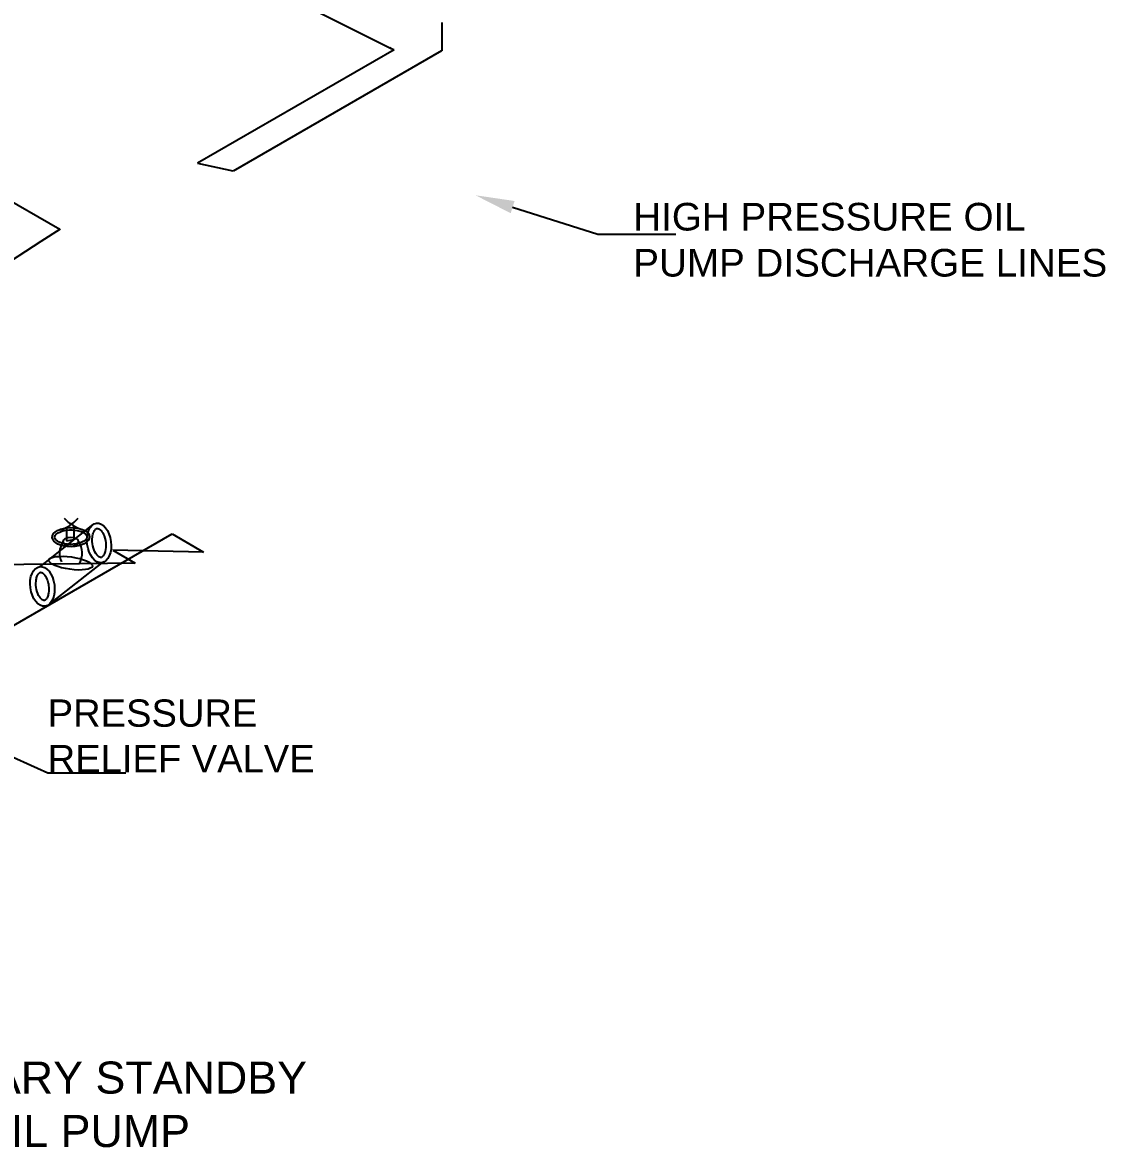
# Model space of a CAD drawing. Header units: millimetres. Extents: x 2399 to 3280, y 1312 to 2501.
# Drawn here: x 3070.3 to 3181.3, y 1318.5 to 1433.8 of the extents above; entities that cross this region are included whole.
import ezdxf
from ezdxf import colors
from ezdxf.entities.mleader import LeaderData, LeaderLine
from ezdxf.math import Vec2, Vec3

# ---------------------------------------------------------------- set-up
doc = ezdxf.new("R2010")
doc.units = ezdxf.units.MM
doc.styles.add('Annotative', font='arial.ttf', dxfattribs={"height": 1})
doc.styles.get("Standard").update_dxf_attribs({"font": 'arial.ttf', "height": 2})

msp = doc.modelspace()

# ---------------------------------------------------------------- linework, layer by layer
at = {"color": 143, "true_color": 0x7aafdf}
for p, q in [((3042.07644, 1464.24909), (3107.96859, 1431.20955, -44.28255)), ((3113.28259, 1433.80238, -45.56698), (3113.3013, 1430.90365, -258.27038)), ((3038.65012, 1433.0818, -9.3471), (3074.12537, 1412.60016, -9.3471)), ((3108.40216, 1430.99215, -259.27066), (3088.26327, 1419.36495, -259.27066)), ((3113.27675, 1430.90116, -279.28778), (3091.9125, 1418.5665, -279.28778)), ((3108.40216, 1430.99215, -45.13976), (3108.40216, 1430.99215, -259.27066)), ((3113.3013, 1430.90364, -258.27075), (3113.27675, 1430.90116, -279.28778)), ((3088.26327, 1419.36495, -259.27066), (3091.86109, 1418.58264, -257.49486)), ((3091.86109, 1418.58264, -279.28778), (3091.86109, 1418.58264, -257.49486)), ((3072.23134, 1411.37799, -9.3471), (3074.21292, 1412.65665, -10.22044)), ((3051.02312, 1397.69294), (3072.23134, 1411.37799, -9.3471)), ((3077.52928, 1382.31926), (3074.34336, 1379.79908)), ((3074.82254, 1381.96619), (3074.82041, 1382.03666)), ((3074.82254, 1381.96619), (3074.82254, 1380.65159)), ((3075.58152, 1381.96619), (3075.58178, 1382.19158)), ((3075.58152, 1381.96619), (3075.58152, 1380.80411, -1.37156)), ((3049.85147, 1360.69371), (3085.64578, 1381.35956)), ((3074.82254, 1380.65159), (3075.58152, 1380.80411, -1.37156)), ((3085.64578, 1381.35956), (3088.86724, 1379.49965)), ((3074.34336, 1379.79908), (3072.62946, 1378.44332)), ((3088.86724, 1379.49965, 42.78751), (3079.57246, 1379.69342, 42.78751)), ((3079.57246, 1379.69342, 42.78751), (3081.86237, 1378.37134, 42.78751)), ((3081.86237, 1378.37134, 42.78751), (3049.33132, 1377.9766, -105.66538)), ((3072.62946, 1378.44332), (3072.0843, 1378.01207)), ((3078.43091, 1378.41969), (3073.03948, 1374.15122)), ((3088.86724, 1379.49965), (3088.86724, 1379.49965, 42.78751))]:
    msp.add_line(p, q, dxfattribs=at)
at = {"color": 143, "true_color": 0x7aafdf, "extrusion": (-0.448228, -0.893919, 0)}
msp.add_arc((2136.25082, -45.13976, -2672.46356), 1, 0, 59.004446, dxfattribs=at)
at = {"color": 143, "true_color": 0x7aafdf, "extrusion": (-0.020841, -0.99969, 0.013622)}
msp.add_arc((3081.80112, -237.87536, -1498.86175), 1, 347.2938021, 0.0213118, dxfattribs=at)
at = {"color": 143, "true_color": 0x7aafdf}
for centre, radius, start, end in [((3073.35831, 1385.08028), 3.37659, 282.8576029, 321.6732251), ((3077.73326, 1385.96088), 4.34015, 223.5911844, 253.194751), ((3076.17767, 1379.39171), 2.06861, 145.5366857, 205.5366857), ((3074.20505, 1379.38588), 2.21613, 332.7352933, 32.7352933)]:
    msp.add_arc(centre, radius, start, end, dxfattribs=at)
for centre, major_axis, ratio in [((3075.27671, 1381.04079, 10.47444), (-1.91563, -0.02636), 0.511869701), ((3078.16412, 1380.44613), (0.26679, -2.02644), 0.598122052), ((3075.25163, 1380.56229), (-0.77951, 0), 0.605558358), ((3075.25113, 1378.37067), (-2.22336, 0.3083), 0.284926604)]:
    msp.add_ellipse(centre, major_axis=major_axis, ratio=ratio, dxfattribs=at)
msp.add_ellipse((3072.35108, 1375.98563), major_axis=(-0.26679, 2.02644), ratio=0.605758051, start_param=-1.570796327, end_param=4.71238898, dxfattribs=at)
for points, knots in [([(3078.36044, 1378.95491), (3078.38921, 1378.9587), (3078.41843, 1378.96798), (3078.49496, 1379.01675), (3078.54152, 1379.05762), (3078.63778, 1379.18457), (3078.68678, 1379.27027), (3078.81668, 1379.59417), (3078.8708, 1379.8969), (3078.85898, 1380.53718), (3078.79402, 1380.87303), (3078.59916, 1381.3809), (3078.48526, 1381.5714), (3078.28111, 1381.8064), (3078.19214, 1381.87178), (3078.05475, 1381.93794), (3078.00979, 1381.94211), (3077.93299, 1381.93348), (3077.89297, 1381.92019), (3077.78019, 1381.82906), (3077.71147, 1381.74812), (3077.58857, 1381.50895), (3077.53523, 1381.35226), (3077.4691, 1380.99368), (3077.45608, 1380.79219), (3077.48151, 1380.28573), (3077.5478, 1379.97682), (3077.75361, 1379.45508), (3077.89377, 1379.24466), (3078.10663, 1379.03899), (3078.18329, 1378.9934), (3078.29274, 1378.9527), (3078.32801, 1378.95064), (3078.36044, 1378.95491)], [0, 0, 0, 0, 0.272050787, 0.272050787, 0.544101573, 0.544101573, 0.81615236, 0.81615236, 1.384204085, 1.384204085, 1.95225581, 1.95225581, 2.406442768, 2.406442768, 2.768358993, 2.768358993, 3.130275219, 3.130275219, 3.492191444, 3.492191444, 3.854107669, 3.854107669, 4.216023895, 4.216023895, 4.57794012, 4.57794012, 5.108049869, 5.108049869, 5.638159619, 5.638159619, 5.976498063, 5.976498063, 6.283185307, 6.283185307, 6.283185307, 6.283185307]), ([(3073.59863, 1381.01769, 10.47444), (3073.59933, 1380.96713, 10.47444), (3073.61345, 1380.91509, 10.47444), (3073.6863, 1380.79559, 10.47444), (3073.74634, 1380.72962, 10.47444), (3073.91739, 1380.60183, 10.47444), (3074.02783, 1380.54038, 10.47444), (3074.44782, 1380.36984, 10.47444), (3074.8352, 1380.2987, 10.47444), (3075.62027, 1380.29624, 10.47444), (3076.01582, 1380.36473, 10.47444), (3076.52056, 1380.55854, 10.47444), (3076.68092, 1380.65534, 10.47444), (3076.87001, 1380.82967, 10.47444), (3076.91806, 1380.90518, 10.47444), (3076.96099, 1381.03397, 10.47444), (3076.96074, 1381.08822, 10.47444), (3076.91756, 1381.21471, 10.47444), (3076.86973, 1381.28827, 10.47444), (3076.70215, 1381.43835, 10.47444), (3076.58342, 1381.5131, 10.47444), (3076.29092, 1381.63997, 10.47444), (3076.11759, 1381.69224, 10.47444), (3075.59183, 1381.79202, 10.47444), (3075.20653, 1381.80133, 10.47444), (3074.49744, 1381.70502, 10.47444), (3074.17542, 1381.59856, 10.47444), (3073.81966, 1381.38604, 10.47444), (3073.72323, 1381.297, 10.47444), (3073.61585, 1381.14173, 10.47444), (3073.5978, 1381.07787, 10.47444), (3073.59863, 1381.01769, 10.47444)], [0, 0, 0, 0, 0.293710841, 0.293710841, 0.587421682, 0.587421682, 0.881132524, 0.881132524, 1.537795407, 1.537795407, 2.194458291, 2.194458291, 2.622949307, 2.622949307, 2.964962983, 2.964962983, 3.306976659, 3.306976659, 3.648990335, 3.648990335, 3.991004012, 3.991004012, 4.333017688, 4.333017688, 4.94606515, 4.94606515, 5.559112613, 5.559112613, 5.933656537, 5.933656537, 6.283185307, 6.283185307, 6.283185307, 6.283185307]), ([(3072.99413, 1376.07029), (3072.97084, 1376.24723), (3072.93022, 1376.42185), (3072.80013, 1376.80498), (3072.69692, 1376.99914), (3072.48242, 1377.27991), (3072.3729, 1377.36349), (3072.24196, 1377.42498), (3072.20563, 1377.42981), (3072.14879, 1377.42797), (3072.12426, 1377.42237), (3072.04883, 1377.37808), (3071.99882, 1377.33639), (3071.89345, 1377.19364), (3071.83942, 1377.09327), (3071.7516, 1376.84506), (3071.7178, 1376.69769), (3071.66863, 1376.26095), (3071.68616, 1375.94677), (3071.81707, 1375.36455), (3071.93074, 1375.0979), (3072.15066, 1374.76981), (3072.24868, 1374.67235), (3072.39708, 1374.5696), (3072.45049, 1374.55117), (3072.52452, 1374.53889), (3072.54699, 1374.54144), (3072.61013, 1374.56493), (3072.65297, 1374.58966), (3072.75613, 1374.69891), (3072.81412, 1374.78348), (3072.91494, 1375.00912), (3072.95756, 1375.14942), (3073.02411, 1375.53855), (3073.02881, 1375.80686), (3072.99413, 1376.07029)], [-1.570796327, -1.570796327, -1.570796327, -1.570796327, -1.253391503, -1.253391503, -0.811833013, -0.811833013, -0.370274523, -0.370274523, -0.059749535, -0.059749535, 0.250775454, 0.250775454, 0.561300442, 0.561300442, 0.871825431, 0.871825431, 1.18235042, 1.18235042, 1.719115621, 1.719115621, 2.255880822, 2.255880822, 2.639320325, 2.639320325, 2.959424979, 2.959424979, 3.279529633, 3.279529633, 3.599634287, 3.599634287, 3.919738942, 3.919738942, 4.239843596, 4.239843596, 4.71238898, 4.71238898, 4.71238898, 4.71238898])]:
    msp.add_open_spline(points, degree=3, knots=knots, dxfattribs=at)

# ---------------------------------------------------------------- texts
at = {"color": 143, "true_color": 0x7aafdf, "attachment_point": 1, "style": 'Annotative'}
for s, insert, char_height, width in [('HIGH PRESSURE OIL\\PPUMP DISCHARGE LINES', (3132.91197, 1415.3084), 2.832452, 144.52488), ('PRESSURE \\PRELIEF VALVE', (3072.89673, 1364.39593), 2.7970803, 104.8098238), ('AUXILIARY STANDBY\\PFUEL OIL PUMP', (3052.53206, 1327.27076), 3.2869914, 112.1068077)]:
    msp.add_mtext(s, dxfattribs=dict(at, insert=insert, char_height=char_height, width=width))

# ---------------------------------------------------------------- leaders
at = {"color": 143, "true_color": 0x7aafdf}
ml = msp.add_multileader_mtext('Standard', dxfattribs=at)
ml.set_content('', color=(122, 175, 223))
ml.set_leader_properties()
ml.build(insert=Vec2(0, 0))
ctx = ml.context
ctx.base_point, ctx.plane_origin = Vec3(3137.28179, 1412.0914), Vec3(3116.74244, 1416.09017)
notes = []
notes.append((ctx, [(0, (1, 1, 0), (3129.28179, 1412.0914), (1, 0), 8, [(0, [(3116.74244, 1416.09017)], 0, [])])]))
ctx.mtext.insert, ctx.mtext.flow_direction = Vec3(3139.28179, 1414.0914), 5
ml = msp.add_multileader_mtext('Standard', dxfattribs=at)
ml.set_content('', color=(122, 175, 223))
ml.set_leader_properties()
ml.build(insert=Vec2(0, 0))
ctx = ml.context
ctx.base_point, ctx.plane_origin = Vec3(3080.89673, 1356.88744), Vec3(3049.06453, 1367.52969)
notes.append((ctx, [(0, (1, 1, 0), (3072.89673, 1356.88744), (1, 0), 8, [(0, [(3049.06453, 1367.52969)], 0, [])])]))
ctx.mtext.insert, ctx.mtext.flow_direction = Vec3(3082.89673, 1358.88744), 5
for ctx, leaders in notes:
    for number, flags, end, landing, length, lines in leaders:
        leader = LeaderData()
        leader.index, (leader.has_last_leader_line, leader.has_dogleg_vector, leader.attachment_direction) = number, flags
        leader.last_leader_point, leader.dogleg_vector, leader.dogleg_length = Vec3(end), Vec3(landing), length
        for number, points, colour, breaks in lines:
            line = LeaderLine()
            line.index, line.vertices, line.color, line.breaks = number, Vec3.list(points), colors.encode_raw_color(colour), breaks
            leader.lines.append(line)
        ctx.leaders.append(leader)

doc.saveas('drawing.dxf')
